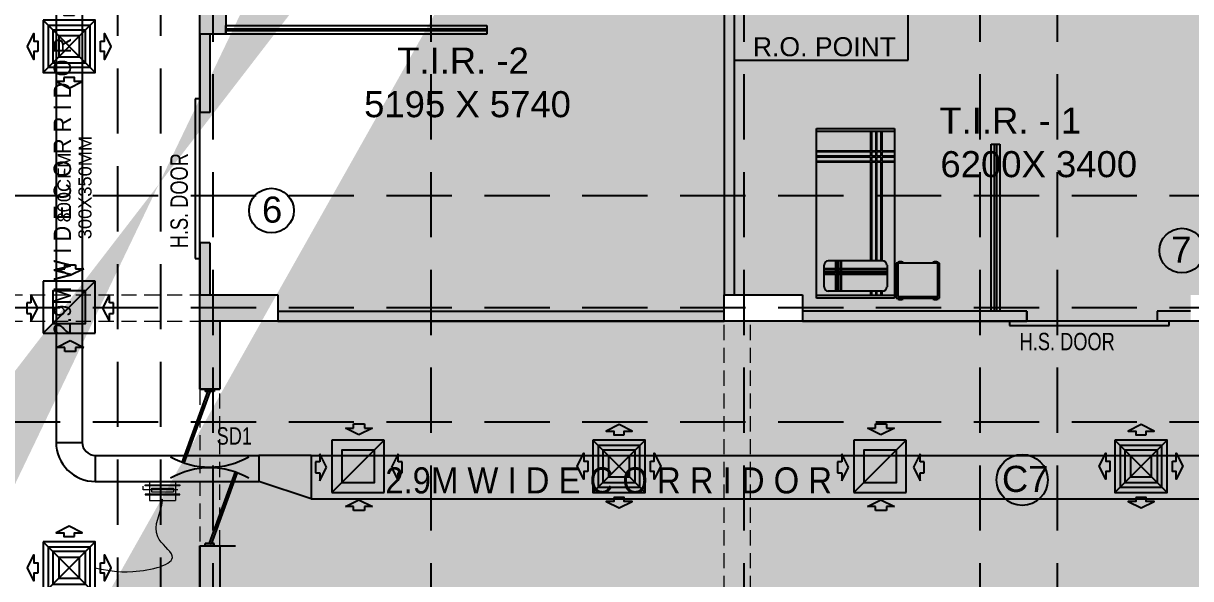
# Model space of a CAD drawing. Extents: x 11598203 to 11995143, y -3849975 to -3698974.
# Drawn here: x 11946653 to 11960069, y -3783245 to -3776856 of the extents above; entities that cross this region are included whole.
import ezdxf
from ezdxf.enums import TextEntityAlignment as Align

# ---------------------------------------------------------------- set-up
doc = ezdxf.new("R2010")
doc.units = 0
doc.header["$MEASUREMENT"] = 0
doc.linetypes.add('HIDDEN', pattern=[0.375, 0.25, -0.125])
doc.layers.get('0').update_dxf_attribs({"linetype": 'CONTINUOUS'})
for name, color, linetype in [('BEAM', 8, 'CONTINUOUS'), ('GRID LINES', 9, 'CONTINUOUS'), ('HATCH', 7, 'CONTINUOUS'), ('MEP_HVAC_RA_DIFFUSER', 6, 'CONTINUOUS'), ('MEP_HVAC_SA_DIFFUSER', 5, 'CONTINUOUS'), ('MEP_HVAC_SA_DUCT', 3, 'CONTINUOUS'), ('SECTION', 8, 'CONTINUOUS')]:
    doc.layers.add(name, color=color, linetype=linetype)
for name, color, linetype, lineweight in [('MEP_HVAC_BUTTERFLY _DAMPER', 5, 'CONTINUOUS', 0), ('MEP_HVAC_FLEXIBLE_DUCT', 30, 'CONTINUOUS', 18), ('MEP_HVAC_TEXT', 7, 'CONTINUOUS', 0)]:
    doc.layers.add(name, color=color, linetype=linetype, lineweight=lineweight)
doc.styles.add('ARIAL', font='arial.ttf', dxfattribs={"width": 0.75})
doc.styles.get("Standard").update_dxf_attribs({"font": 'arial.ttf'})

# ---------------------------------------------------------------- blocks, each defined once
blk = doc.blocks.new('8TH FLOOR')
at = {"ltscale": 500}
for points in [[(-22105, 32490), (-22220, 32490), (-22220, 29190), (-22105, 29190)], [(-28135, 32190), (-28250, 32190), (-28250, 31290), (-28135, 31290)], [(-28135, 29790), (-28250, 29790), (-28250, 29190), (-28135, 29190)], [(-22220, 29005), (-27350, 29005), (-27350, 28890), (-22220, 28890)], [(-18744, 29005), (-21320, 29005), (-21320, 28890), (-18744, 28890)], [(-28020, 28890), (-28250, 28890), (-28250, 28105), (-28020, 28105)], [(-28020, 26305), (-28250, 26305), (-28250, 25520), (-28020, 25520)]]:
    blk.add_hatch(color=8, dxfattribs=at).paths.add_polyline_path(points)
at = {"layer": 'HATCH', "ltscale": 500}
h = blk.add_hatch(color=32, dxfattribs=at)
h.dxf.hatch_style = 1
h.paths.add_polyline_path([(-44310, 10130), (-44010, 10130), (-44010, 9230), (-44310, 9230)])
h.paths.add_polyline_path([(-6930, 6230), (-6630, 6230), (-6630, 5252), (-6930, 5252)])
h.paths.add_polyline_path([(-900, 6265), (0, 6265), (0, 5965), (-900, 5965)])
h.paths.add_polyline_path([(-31624, -10480), (-31024, -10480), (-31024, -10780), (-31624, -10780)])
h.paths.add_polyline_path([(-36805, -13010), (-36055, -13010), (-36055, -13310), (-36805, -13310)])
h.paths.add_polyline_path([(-26485, 200), (-26185, 200), (-26185, -700), (-26485, -700)])
h.paths.add_polyline_path([(-36355, -17735), (-36055, -17735), (-36055, -18485), (-36355, -18485)])
h.paths.add_polyline_path([(-4100, 200), (-3500, 200), (-3500, -100), (-4100, -100)])
h.paths.add_polyline_path([(-47740, 18320), (-46990, 18320), (-46990, 18020), (-47740, 18020)])
h.paths.add_polyline_path([(-47740, 14790), (-46840, 14790), (-46840, 14490), (-47740, 14490)])
h.paths.add_polyline_path([(-10758, 300), (-9930, 300), (-9930, 0), (-10758, 0)])
h.paths.add_polyline_path([(-36805, -7680), (-36055, -7680), (-36055, -7980), (-36805, -7980)])
h.paths.add_polyline_path([(-34515, 900), (-34215, 900), (-34215, 0), (-34515, 0)])
h.paths.add_polyline_path([(-40685, 750), (-40385, 750), (-40385, 0), (-40685, 0)])
h.paths.add_polyline_path([(-41010, -25), (-40710, -25), (-40710, -775), (-41010, -775)])
h.paths.add_polyline_path([(-47740, 29190), (-46990, 29190), (-46990, 28890), (-47740, 28890)])
h.paths.add_polyline_path([(-900, 29190), (0, 29190), (0, 28890), (-900, 28890)])
h.paths.add_polyline_path([(-47840, 10130), (-47540, 10130), (-47540, 9230), (-47840, 9230)])
h.paths.add_polyline_path([(-41010, 750), (-40710, 750), (-40710, 0), (-41010, 0)])
h.paths.add_polyline_path([(-1000, 42920), (-700, 42920), (-700, 43898), (-1000, 43898)])
h.paths.add_polyline_path([(-47740, 21920), (-46990, 21920), (-46990, 21620), (-47740, 21620)])
h.paths.add_polyline_path([(-19285, 200), (-18985, 200), (-18985, -700), (-19285, -700)])
h.paths.add_polyline_path([(-900, 49150), (0, 49150), (0, 48850), (-900, 48850)])
h.paths.add_polyline_path([(-900, 32790), (0, 32790), (0, 32490), (-900, 32490)])
h.paths.add_polyline_path([(-47740, 25520), (-46990, 25520), (-46990, 25220), (-47740, 25220)])
h.paths.add_polyline_path([(-15685, 6230), (-15385, 6230), (-15385, 5330), (-15685, 5330)])
h.paths.add_polyline_path([(-900, 25520), (0, 25520), (0, 25220), (-900, 25220)])
h.paths.add_polyline_path([(-39510, -13010), (-38760, -13010), (-38760, -13310), (-39510, -13310)])
h.paths.add_polyline_path([(-42695, 39920), (-42395, 39920), (-42395, 39320), (-42695, 39320)])
h.paths.add_polyline_path([(-47740, 39920), (-46840, 39920), (-46840, 39620), (-47740, 39620)])
h.paths.add_polyline_path([(-900, 39920), (-100, 39920), (-100, 39620), (-900, 39620)])
h.paths.add_polyline_path([(-4100, 11190), (-3401, 11190), (-3401, 10890), (-4100, 10890)])
h.paths.add_polyline_path([(-31624, -7730), (-31024, -7730), (-31024, -8030), (-31624, -8030)])
h.paths.add_polyline_path([(-44760, -18185), (-44010, -18185), (-44010, -18485), (-44760, -18485)])
h.paths.add_polyline_path([(-6930, 300), (-6102, 300), (-6102, 0), (-6930, 0)])
h.paths.add_polyline_path([(-900, 18320), (0, 18320), (0, 18020), (-900, 18020)])
h.paths.add_polyline_path([(-48040, -18185), (-47290, -18185), (-47290, -18485), (-48040, -18485)])
h.paths.add_polyline_path([(-42695, 43520), (-42395, 43520), (-42395, 42920), (-42695, 42920)])
h.paths.add_polyline_path([(-39510, -10530), (-38760, -10530), (-38760, -10830), (-39510, -10830)])
h.paths.add_polyline_path([(-42370, 43520), (-42070, 43520), (-42070, 42920), (-42370, 42920)])
h.paths.add_polyline_path([(-39510, -7680), (-38760, -7680), (-38760, -7980), (-39510, -7980)])
h.paths.add_polyline_path([(-46360, 43820), (-46060, 43820), (-46060, 42920), (-46360, 42920)])
h.paths.add_polyline_path([(-900, 300), (0, 300), (0, 0), (-900, 0)])
h.paths.add_polyline_path([(-28250, 51450), (-27950, 51450), (-27950, 50550), (-28250, 50550)])
h.paths.add_polyline_path([(-22220, 51450), (-21920, 51450), (-21920, 50550), (-22220, 50550)])
h.paths.add_polyline_path([(-44310, 750), (-44010, 750), (-44010, 0), (-44310, 0)])
h.paths.add_polyline_path([(-42370, 39920), (-42070, 39920), (-42070, 39320), (-42370, 39320)])
h.paths.add_polyline_path([(-31550, 51450), (-31250, 51450), (-31250, 50550), (-31550, 50550)])
h.paths.add_polyline_path([(-46360, 49700), (-46060, 49700), (-46060, 48950), (-46360, 48950)])
h.paths.add_polyline_path([(-42695, 36320), (-42395, 36320), (-42395, 35720), (-42695, 35720)])
h.paths.add_polyline_path([(-42370, 35720), (-42070, 35720), (-42070, 36320), (-42370, 36320)])
h.paths.add_polyline_path([(-44310, 15240), (-44010, 15240), (-44010, 14490), (-44310, 14490)])
h.paths.add_polyline_path([(-42695, 49700), (-42395, 49700), (-42395, 48950), (-42695, 48950)])
h.paths.add_polyline_path([(-44760, -25), (-44010, -25), (-44010, -325), (-44760, -325)])
h.paths.add_polyline_path([(-15685, 200), (-15385, 200), (-15385, -700), (-15685, -700)])
h.paths.add_polyline_path([(-39510, -5200), (-38760, -5200), (-38760, -5500), (-39510, -5500)])
h.paths.add_polyline_path([(-44310, 6230), (-44010, 6230), (-44010, 5480), (-44310, 5480)])
h.paths.add_polyline_path([(-36355, -25), (-36055, -25), (-36055, -775), (-36355, -775)])
h.paths.add_polyline_path([(-22885, 200), (-22585, 200), (-22585, -700), (-22885, -700)])
h.paths.add_polyline_path([(-900, 36320), (0, 36320), (0, 36020), (-900, 36020)])
h.paths.add_polyline_path([(-47740, 32790), (-46990, 32790), (-46990, 32490), (-47740, 32490)])
h.paths.add_polyline_path([(-6930, -25), (-6330, -25), (-6330, -325), (-6930, -325)])
h.paths.add_polyline_path([(-41010, -17735), (-40710, -17735), (-40710, -18485), (-41010, -18485)])
h.paths.add_polyline_path([(-36805, -5200), (-36055, -5200), (-36055, -5500), (-36805, -5500)])
h.paths.add_polyline_path([(-48015, -25), (-47265, -25), (-47265, -325), (-48015, -325)])
h.paths.add_polyline_path([(-10530, -25), (-9930, -25), (-9930, -325), (-10530, -325)])
h.paths.add_polyline_path([(-46840, 36320), (-47740, 36320), (-47740, 36020), (-46840, 36020)])
h.paths.add_polyline_path([(-34515, 6230), (-34215, 6230), (-34215, 5330), (-34515, 5330)])
h.paths.add_polyline_path([(-30085, 200), (-29785, 200), (-29785, -700), (-30085, -700)])
h.paths.add_polyline_path([(-36805, -10530), (-36055, -10530), (-36055, -10830), (-36805, -10830)])
h.paths.add_polyline_path([(-10230, 6230), (-9930, 6230), (-9930, 5330), (-10230, 5330)])
h.paths.add_polyline_path([(-900, 14790), (0, 14790), (0, 14490), (-900, 14490)])
h.paths.add_polyline_path([(-900, 9530), (78, 9530), (78, 9230), (-900, 9230)])
h.paths.add_polyline_path([(-39940, 49850), (-39640, 49850), (-39640, 48950), (-39940, 48950)])
edge = h.paths.add_edge_path()
edge.add_line((-19435, 49850), (-19435, 48950))
edge.add_line((-6930, 9230), (-5952, 9230))
edge.add_line((-41010, 15240), (-41010, 14490))
edge.add_line((-19135, 42920), (-19135, 43820))
edge.add_line((-40710, 5480), (-40710, 6230))
edge.add_line((-40685, 6230), (-40685, 5480))
h.paths.add_polyline_path([(-22220, 9530), (-21320, 9530), (-21320, 9230), (-22220, 9230)])
h.paths.add_polyline_path([(-37580, 10130), (-37280, 10130), (-37280, 9230), (-37580, 9230)])
h.paths.add_polyline_path([(-40685, 9980), (-40385, 9980), (-40385, 9230), (-40685, 9230)])
h.paths.add_polyline_path([(-40685, 6230), (-40385, 6230), (-40385, 5480), (-40685, 5480)])
h.paths.add_polyline_path([(-32228, 9530), (-31250, 9530), (-31250, 9230), (-32228, 9230)])
h.paths.add_polyline_path([(-30424, 6230), (-29446, 6230), (-29446, 5930), (-30424, 5930)])
h.paths.add_polyline_path([(-16860, 9530), (-15960, 9530), (-15960, 9230), (-16860, 9230)])
h.paths.add_polyline_path([(-28250, 9530), (-27272, 9530), (-27272, 9230), (-28250, 9230)])
h.paths.add_polyline_path([(-10830, 9530), (-9930, 9530), (-9930, 9230), (-10830, 9230)])
h.paths.add_polyline_path([(-41010, 9980), (-40710, 9980), (-40710, 9230), (-41010, 9230)])
h.paths.add_polyline_path([(-41010, 6230), (-40710, 6230), (-40710, 5480), (-41010, 5480)])
h.paths.add_polyline_path([(-16860, 36320), (-15960, 36320), (-15960, 36020), (-16860, 36020)], flags=16)
h.paths.add_polyline_path([(-22220, 43520), (-21920, 43520), (-21920, 42920), (-22220, 42920)], flags=16)
h.paths.add_polyline_path([(-22220, 29190), (-21320, 29190), (-21320, 28890), (-22220, 28890)], flags=16)
h.paths.add_polyline_path([(-25450, 45380), (-24850, 45380), (-24850, 45080), (-25450, 45080)], flags=16)
h.paths.add_polyline_path([(-25450, 43220), (-24850, 43220), (-24850, 42920), (-25450, 42920)], flags=16)
h.paths.add_polyline_path([(-16860, 14790), (-15960, 14790), (-15960, 14490), (-16860, 14490)], flags=16)
h.paths.add_polyline_path([(-41010, 15240), (-40710, 15240), (-40710, 14490), (-41010, 14490)], flags=16)
h.paths.add_polyline_path([(-31250, 25220), (-32150, 25220), (-32150, 25520), (-31250, 25520)], flags=16)
h.paths.add_polyline_path([(-38180, 18320), (-37280, 18320), (-37280, 18020), (-38180, 18020)], flags=16)
h.paths.add_polyline_path([(-31550, 15090), (-31250, 15090), (-31250, 14190), (-31550, 14190)], flags=16)
h.paths.add_polyline_path([(-38180, 14790), (-37280, 14790), (-37280, 14490), (-38180, 14490)], flags=16)
h.paths.add_polyline_path([(-22220, 18320), (-21320, 18320), (-21320, 18020), (-22220, 18020)], flags=16)
h.paths.add_polyline_path([(-40685, 15240), (-40385, 15240), (-40385, 14490), (-40685, 14490)], flags=16)
h.paths.add_polyline_path([(-38180, 21920), (-37280, 21920), (-37280, 21620), (-38180, 21620)], flags=16)
h.paths.add_polyline_path([(-16860, 32790), (-15960, 32790), (-15960, 32490), (-16860, 32490)], flags=16)
h.paths.add_polyline_path([(-16860, 21920), (-15960, 21920), (-15960, 21620), (-16860, 21620)], flags=16)
h.paths.add_polyline_path([(-16860, 25520), (-15960, 25520), (-15960, 25220), (-16860, 25220)], flags=16)
h.paths.add_polyline_path([(-13360, 11190), (-12760, 11190), (-12760, 10890), (-13360, 10890)], flags=16)
h.paths.add_polyline_path([(-6930, 29190), (-6030, 29190), (-6030, 28890), (-6930, 28890)], flags=16)
h.paths.add_polyline_path([(-10830, 29190), (-9930, 29190), (-9930, 28890), (-10830, 28890)], flags=16)
h.paths.add_polyline_path([(-28250, 22220), (-27950, 22220), (-27950, 21320), (-28250, 21320)], flags=16)
h.paths.add_polyline_path([(-22220, 21920), (-21320, 21920), (-21320, 21620), (-22220, 21620)], flags=16)
h.paths.add_polyline_path([(-6930, 9530), (-5952, 9530), (-5952, 9230), (-6930, 9230)], flags=16)
h.paths.add_polyline_path([(-31550, 22220), (-31250, 22220), (-31250, 21320), (-31550, 21320)], flags=16)
h.paths.add_polyline_path([(-10230, 22220), (-9930, 22220), (-9930, 21320), (-10230, 21320)], flags=16)
h.paths.add_polyline_path([(-28250, 29190), (-27350, 29190), (-27350, 28890), (-28250, 28890)], flags=16)
h.paths.add_polyline_path([(-15132, 43220), (-14232, 43220), (-14232, 42920), (-15132, 42920)], flags=16)
h.paths.add_polyline_path([(-10830, 43220), (-9930, 43220), (-9930, 42920), (-10830, 42920)], flags=16)
h.paths.add_polyline_path([(-6930, 43220), (-6030, 43220), (-6030, 42920), (-6930, 42920)], flags=16)
h.paths.add_polyline_path([(-22220, 25520), (-21320, 25520), (-21320, 25220), (-22220, 25220)], flags=16)
h.paths.add_polyline_path([(-28250, 25520), (-27350, 25520), (-27350, 25220), (-28250, 25220)], flags=16)
h.paths.add_polyline_path([(-34680, 11190), (-34080, 11190), (-34080, 10890), (-34680, 10890)], flags=16)
h.paths.add_polyline_path([(-22220, 36320), (-21320, 36320), (-21320, 36020), (-22220, 36020)], flags=16)
h.paths.add_polyline_path([(-38180, 25520), (-37280, 25520), (-37280, 25220), (-38180, 25220)], flags=16)
h.paths.add_polyline_path([(-6930, 25520), (-6030, 25520), (-6030, 25220), (-6930, 25220)], flags=16)
h.paths.add_polyline_path([(-10830, 25520), (-9930, 25520), (-9930, 25220), (-10830, 25220)], flags=16)
h.paths.add_polyline_path([(-6930, 22220), (-6630, 22220), (-6630, 21320), (-6930, 21320)], flags=16)
h.paths.add_polyline_path([(-28250, 18620), (-27950, 18620), (-27950, 17720), (-28250, 17720)], flags=16)
h.paths.add_polyline_path([(-6930, 15090), (-6630, 15090), (-6630, 14190), (-6930, 14190)], flags=16)
h.paths.add_polyline_path([(-22220, 32790), (-21320, 32790), (-21320, 32490), (-22220, 32490)], flags=16)
h.paths.add_polyline_path([(-10230, 33090), (-9930, 33090), (-9930, 32190), (-10230, 32190)], flags=16)
h.paths.add_polyline_path([(-6930, 33090), (-6630, 33090), (-6630, 32190), (-6930, 32190)], flags=16)
h.paths.add_polyline_path([(-32150, 29190), (-31250, 29190), (-31250, 28890), (-32150, 28890)], flags=16)
h.paths.add_polyline_path([(-16860, 29190), (-15960, 29190), (-15960, 28888), (-16860, 28888)], flags=16)
h.paths.add_polyline_path([(-38180, 29190), (-37280, 29190), (-37280, 28890), (-38180, 28890)], flags=16)
h.paths.add_polyline_path([(-23224, 6230), (-22246, 6230), (-22246, 5930), (-23224, 5930)], flags=16)
h.paths.add_polyline_path([(-31550, 18620), (-31250, 18620), (-31250, 17720), (-31550, 17720)], flags=16)
h.paths.add_polyline_path([(-35695, 48950), (-35395, 48950), (-35395, 49750), (-35695, 49750)], flags=16)
h.paths.add_polyline_path([(-6930, 36620), (-6630, 36620), (-6630, 35720), (-6930, 35720)], flags=16)
h.paths.add_polyline_path([(-31550, 45980), (-31250, 45980), (-31250, 45080), (-31550, 45080)], flags=16)
h.paths.add_polyline_path([(-16860, 39920), (-15960, 39920), (-15960, 39620), (-16860, 39620)], flags=16)
h.paths.add_polyline_path([(-22220, 45980), (-21920, 45980), (-21920, 45080), (-22220, 45080)], flags=16)
h.paths.add_polyline_path([(-35695, 43820), (-35395, 43820), (-35395, 42920), (-35695, 42920)], flags=16)
h.paths.add_polyline_path([(-19435, 43820), (-19135, 43820), (-19135, 42920), (-19435, 42920)], flags=16)
h.paths.add_polyline_path([(-38180, 39920), (-37280, 39920), (-37280, 39620), (-38180, 39620)], flags=16)
h.paths.add_polyline_path([(-28250, 39920), (-27272, 39920), (-27272, 39620), (-28250, 39620)], flags=16)
h.paths.add_polyline_path([(-39940, 43820), (-39640, 43820), (-39640, 42920), (-39940, 42920)], flags=16)
h.paths.add_polyline_path([(-10230, 49850), (-9930, 49850), (-9930, 48950), (-10230, 48950)], flags=16)
h.paths.add_polyline_path([(-31550, 43820), (-31250, 43820), (-31250, 42920), (-31550, 42920)], flags=16)
h.paths.add_polyline_path([(-14832, 49850), (-14533, 49850), (-14533, 48950), (-14832, 48950)], flags=16)
h.paths.add_polyline_path([(-6930, 39920), (-6030, 39920), (-6030, 39620), (-6930, 39620)], flags=16)
h.paths.add_polyline_path([(-31550, 33090), (-31250, 33090), (-31250, 32190), (-31550, 32190)], flags=16)
h.paths.add_polyline_path([(-38180, 36320), (-37280, 36320), (-37280, 36020), (-38180, 36020)], flags=16)
h.paths.add_polyline_path([(-19435, 49850), (-19135, 49850), (-19135, 48950), (-19435, 48950)], flags=16)
h.paths.add_polyline_path([(-10830, 39920), (-9930, 39920), (-9930, 39620), (-10830, 39620)], flags=16)
h.paths.add_polyline_path([(-6930, 49850), (-6630, 49850), (-6630, 48950), (-6930, 48950)], flags=16)
h.paths.add_polyline_path([(-19624, 6230), (-18646, 6230), (-18646, 5930), (-19624, 5930)], flags=16)
h.paths.add_polyline_path([(-22220, 39920), (-21320, 39920), (-21320, 39620), (-22220, 39620)], flags=16)
h.paths.add_polyline_path([(-22220, 14790), (-21320, 14790), (-21320, 14490), (-22220, 14490)], flags=16)
h.paths.add_polyline_path([(-28250, 36620), (-27950, 36620), (-27950, 35720), (-28250, 35720)], flags=16)
h.paths.add_polyline_path([(-16860, 18320), (-15960, 18320), (-15960, 18020), (-16860, 18020)], flags=16)
h.paths.add_polyline_path([(-31550, 35720), (-31250, 35720), (-31250, 36618), (-31550, 36618)], flags=16)
h.paths.add_polyline_path([(-10230, 18620), (-9930, 18620), (-9930, 17720), (-10230, 17720)], flags=16)
h.paths.add_polyline_path([(-28250, 15090), (-27950, 15090), (-27950, 14190), (-28250, 14190)], flags=16)
h.paths.add_polyline_path([(-6930, 18620), (-6630, 18620), (-6630, 17720), (-6930, 17720)], flags=16)
h.paths.add_polyline_path([(-32228, 39920), (-31250, 39920), (-31250, 39620), (-32228, 39620)], flags=16)
h.paths.add_polyline_path([(-10230, 15090), (-9930, 15090), (-9930, 14190), (-10230, 14190)], flags=16)
h.paths.add_polyline_path([(-28250, 33090), (-27950, 33090), (-27950, 32190), (-28250, 32190)], flags=16)
h.paths.add_polyline_path([(-38180, 32790), (-37280, 32790), (-37280, 32490), (-38180, 32490)], flags=16)
h.paths.add_polyline_path([(-10230, 36620), (-9930, 36620), (-9930, 35720), (-10230, 35720)], flags=16)
at = {"color": 8, "lineweight": 25, "ltscale": 500}
for p, q in [((-28250, 28105), (-28250, 39690)), ((-28250, 32190), (-28250, 33090)), ((-27950, 33090), (-27950, 32190)), ((-20105, 31890), (-20105, 32490)), ((-27950, 32190), (-28250, 32190)), ((-22105, 31890), (-20105, 31890)), ((-28250, 28890), (-28250, 29190)), ((-28250, 29190), (-27350, 29190)), ((-27350, 29190), (-27350, 28890)), ((-22220, 28890), (-22220, 29190)), ((-22220, 29190), (-21320, 29190)), ((-21320, 29190), (-21320, 28890)), ((-19705, 29005), (-19705, 29005)), ((-19703, 29005), (-19703, 29005)), ((-19702, 29005), (-19702, 29005)), ((-19701, 29005), (-19701, 29005)), ((-19699, 29005), (-19699, 29005)), ((-19698, 29005), (-19698, 29005)), ((-19696, 29005), (-19696, 29005)), ((-19660, 29005), (-19660, 29005)), ((-19659, 29005), (-19659, 29005)), ((-19657, 29005), (-19657, 29005)), ((-19656, 29005), (-19656, 29005)), ((-19654, 29005), (-19654, 29005)), ((-19653, 29005), (-19653, 29005)), ((-19652, 29005), (-19652, 29005)), ((-19614, 29005), (-19614, 29005)), ((-19613, 29005), (-19613, 29005)), ((-19611, 29005), (-19611, 29005)), ((-19610, 29005), (-19610, 29005)), ((-19608, 29005), (-19608, 29005)), ((-19607, 29005), (-19607, 29005)), ((-19606, 29005), (-19606, 29005)), ((-19568, 29005), (-19568, 29005)), ((-19566, 29005), (-19566, 29005)), ((-19565, 29005), (-19565, 29005)), ((-19564, 29005), (-19564, 29005)), ((-19562, 29005), (-19562, 29005)), ((-19561, 29005), (-19561, 29005)), ((-19522, 29005), (-19522, 29005)), ((-19520, 29005), (-19520, 29005)), ((-19519, 29005), (-19519, 29005)), ((-19517, 29005), (-19517, 29005)), ((-19516, 29005), (-19516, 29005)), ((-19515, 29005), (-19515, 29005)), ((-19476, 29005), (-19476, 29005)), ((-19474, 29005), (-19474, 29005)), ((-19473, 29005), (-19473, 29005)), ((-19471, 29005), (-19471, 29005)), ((-19470, 29005), (-19470, 29005)), ((-19469, 29005), (-19469, 29005)), ((-19429, 29005), (-19429, 29005)), ((-19428, 29005), (-19428, 29005)), ((-19427, 29005), (-19427, 29005)), ((-19425, 29005), (-19425, 29005)), ((-19424, 29005), (-19424, 29005)), ((-19422, 29005), (-19422, 29005)), ((-19383, 29005), (-19383, 29005)), ((-19382, 29005), (-19382, 29005)), ((-19380, 29005), (-19380, 29005)), ((-19379, 29005), (-19379, 29005)), ((-19378, 29005), (-19378, 29005)), ((-19376, 29005), (-19376, 29005)), ((-19337, 29005), (-19337, 29005)), ((-19336, 29005), (-19336, 29005)), ((-19334, 29005), (-19334, 29005)), ((-19333, 29005), (-19333, 29005)), ((-19332, 29005), (-19332, 29005)), ((-19330, 29005), (-19330, 29005)), ((-19292, 29005), (-19292, 29005)), ((-19291, 29005), (-19291, 29005)), ((-19290, 29005), (-19290, 29005)), ((-19288, 29005), (-19288, 29005)), ((-19287, 29005), (-19287, 29005)), ((-19285, 29005), (-19285, 29005)), ((-19284, 29005), (-19284, 29005)), ((-19246, 29005), (-19246, 29005)), ((-19245, 29005), (-19245, 29005)), ((-19243, 29005), (-19243, 29005)), ((-19242, 29005), (-19242, 29005)), ((-19241, 29005), (-19241, 29005)), ((-19239, 29005), (-19239, 29005)), ((-19238, 29005), (-19238, 29005)), ((-19200, 29005), (-19200, 29005)), ((-19199, 29005), (-19199, 29005)), ((-19197, 29005), (-19197, 29005)), ((-19196, 29005), (-19196, 29005)), ((-19195, 29005), (-19195, 29005)), ((-19193, 29005), (-19193, 29005)), ((-19192, 29005), (-19192, 29005)), ((-18877, 29005), (-18877, 29005)), ((-18876, 29005), (-18876, 29005)), ((-18874, 29005), (-18874, 29005)), ((-18873, 29005), (-18873, 29005)), ((-18872, 29005), (-18872, 29005)), ((-18870, 29005), (-18870, 29005)), ((-18869, 29005), (-18869, 29005)), ((-18831, 29005), (-18831, 29005)), ((-18830, 29005), (-18830, 29005)), ((-18828, 29005), (-18828, 29005)), ((-18827, 29005), (-18827, 29005)), ((-18825, 29005), (-18825, 29005)), ((-18824, 29005), (-18824, 29005)), ((-18823, 29005), (-18823, 29005)), ((-18786, 29005), (-18786, 29005)), ((-18785, 29005), (-18785, 29005)), ((-18784, 29005), (-18784, 29005)), ((-18782, 29005), (-18782, 29005)), ((-18781, 29005), (-18781, 29005)), ((-18779, 29005), (-18779, 29005)), ((-18778, 29005), (-18778, 29005)), ((-18776, 29005), (-18776, 29005)), ((-27350, 28890), (-28250, 28890)), ((-10160, 28890), (-28020, 28890)), ((-28020, 28890), (-28020, 28105)), ((-21320, 28890), (-22220, 28890)), ((-28250, 28105), (-28020, 28105)), ((-28020, 28105), (-28250, 28105)), ((-28250, 26305), (-28020, 26305)), ((-28250, 21550), (-28250, 26305)), ((-28250, 26305), (-27838, 26305)), ((-28020, 26305), (-28020, 25520))]:
    blk.add_line(p, q, dxfattribs=at)
at = {"color": 8, "lineweight": 25}
for p, q in [((-22220, 32490), (-22220, 29190)), ((-22105, 32490), (-22105, 29190)), ((-27950, 32290), (-24950, 32290)), ((-27950, 32190), (-27950, 32290)), ((-27950, 32251), (-24950, 32251)), ((-27950, 32229), (-27950, 32251)), ((-24950, 32229), (-27950, 32229)), ((-24950, 32290), (-24950, 32190)), ((-24950, 32251), (-24950, 32229)), ((-28250, 32190), (-28250, 31290)), ((-28135, 32190), (-28135, 31290)), ((-24950, 32190), (-27950, 32190)), ((-28250, 31445), (-28303, 31445)), ((-28303, 31445), (-28303, 29610)), ((-28250, 29610), (-28250, 31445)), ((-28135, 31290), (-28250, 31290)), ((-21162, 29154), (-21162, 31104)), ((-21162, 31104), (-20262, 31104)), ((-21162, 31075), (-20262, 31075)), ((-20262, 31104), (-20262, 29154)), ((-19154, 29005), (-19154, 30924)), ((-19154, 30924), (-19054, 30924)), ((-19115, 29005), (-19115, 30924)), ((-19115, 30924), (-19093, 30924)), ((-19093, 30924), (-19093, 29005)), ((-19054, 30924), (-19054, 29005)), ((-28250, 29790), (-28250, 29190)), ((-28135, 29790), (-28250, 29790)), ((-28135, 29790), (-28135, 29190)), ((-28303, 29610), (-28250, 29610)), ((-21074, 29284), (-21074, 29532)), ((-20400, 29581), (-21025, 29581)), ((-20350, 29532), (-20350, 29284)), ((-19745, 29554), (-20245, 29554)), ((-20245, 29554), (-20245, 29154)), ((-20225, 29554), (-20225, 29174)), ((-20224, 29566), (-20224, 29554)), ((-20224, 29566), (-20165, 29566)), ((-20165, 29566), (-20165, 29554)), ((-19823, 29566), (-19823, 29554)), ((-19823, 29566), (-19764, 29566)), ((-19764, 29566), (-19764, 29554)), ((-19764, 29174), (-19764, 29554)), ((-19745, 29154), (-19745, 29554)), ((-20262, 29184), (-21162, 29184)), ((-20262, 29154), (-21162, 29154)), ((-20400, 29235), (-21025, 29235)), ((-20245, 29154), (-19745, 29154)), ((-20225, 29174), (-19764, 29174)), ((-20224, 29142), (-20224, 29154)), ((-20224, 29142), (-20165, 29142)), ((-20165, 29142), (-20165, 29154)), ((-19823, 29142), (-19823, 29154)), ((-19823, 29142), (-19764, 29142)), ((-19764, 29142), (-19764, 29154)), ((-27350, 29005), (-22220, 29005)), ((-18744, 29005), (-21320, 29005)), ((-21320, 29005), (-21320, 28890)), ((-18744, 29005), (-19705, 29005)), ((-18744, 29005), (-19705, 29005)), ((-19054, 29005), (-19154, 29005)), ((-19093, 29005), (-19115, 29005)), ((-18744, 29005), (-18859, 29005)), ((-18744, 29005), (-18859, 29005)), ((-18744, 29005), (-18744, 28890)), ((-18744, 28890), (-18744, 29005)), ((-16860, 29005), (-17244, 29005)), ((-16860, 29005), (-17244, 29005)), ((-17244, 29005), (-17244, 28890)), ((-28250, 28890), (-28250, 28105)), ((-28020, 28890), (-28020, 28105)), ((-27350, 28890), (-22220, 28890)), ((-21320, 28890), (-18744, 28890)), ((-16860, 28890), (-19705, 28890)), ((-16860, 28890), (-19705, 28890)), ((-17108, 28890), (-18943, 28890)), ((-18943, 28890), (-18943, 28837)), ((-18744, 28890), (-18859, 28890)), ((-18744, 28890), (-18859, 28890)), ((-17108, 28837), (-17108, 28890)), ((-18943, 28837), (-17108, 28837)), ((-28155, 28086), (-28455, 27264)), ((-28132, 28077), (-28431, 27255)), ((-28020, 28105), (-28250, 28105)), ((-28085, 28105), (-28185, 28105)), ((-28185, 28105), (-28185, 28080)), ((-28085, 28080), (-28185, 28080)), ((-28155, 28086), (-28132, 28077)), ((-28085, 28105), (-28085, 28080)), ((-28203, 27917), (-28383, 27424)), ((-28215, 27921), (-28192, 27913)), ((-28395, 27428), (-28371, 27419)), ((-28138, 26333), (-27839, 27155)), ((-28115, 26324), (-27815, 27146)), ((-28067, 26493), (-27887, 26986)), ((-27899, 26991), (-27875, 26982)), ((-28055, 26489), (-28078, 26497)), ((-28250, 26305), (-28250, 25520)), ((-28250, 26305), (-28020, 26305)), ((-28185, 26305), (-28185, 26330)), ((-28085, 26330), (-28185, 26330)), ((-28085, 26305), (-28185, 26305)), ((-28115, 26324), (-28138, 26333)), ((-28085, 26305), (-28085, 26330)), ((-28020, 26305), (-28020, 25520))]:
    blk.add_line(p, q, dxfattribs=at)
at = {"color": 8, "lineweight": 25, "ltscale": 0.75}
for p, q in [((-20538, 31075), (-20538, 30849)), ((-20528, 31075), (-20528, 30849)), ((-20479, 31075), (-20479, 30849)), ((-20469, 31075), (-20469, 30849)), ((-20420, 31075), (-20420, 30849)), ((-20410, 31075), (-20410, 30849)), ((-21162, 30849), (-20538, 30849)), ((-21162, 30839), (-20538, 30839)), ((-21162, 30790), (-20538, 30790)), ((-21162, 30780), (-20538, 30780)), ((-21162, 30731), (-20538, 30731)), ((-20538, 30839), (-20538, 30790)), ((-20538, 30780), (-20538, 30731)), ((-20528, 30849), (-20479, 30849)), ((-20528, 30839), (-20528, 30790)), ((-20528, 30839), (-20479, 30839)), ((-20528, 30790), (-20479, 30790)), ((-20528, 30780), (-20528, 30731)), ((-20528, 30780), (-20479, 30780)), ((-20528, 30731), (-20479, 30731)), ((-20479, 30839), (-20479, 30790)), ((-20479, 30780), (-20479, 30731)), ((-20469, 30849), (-20420, 30849)), ((-20469, 30839), (-20469, 30790)), ((-20469, 30839), (-20420, 30839)), ((-20469, 30790), (-20420, 30790)), ((-20469, 30780), (-20469, 30731)), ((-20469, 30780), (-20420, 30780)), ((-20469, 30731), (-20420, 30731)), ((-20420, 30839), (-20420, 30790)), ((-20420, 30780), (-20420, 30731)), ((-20410, 30849), (-20262, 30849)), ((-20410, 30839), (-20410, 30790)), ((-20410, 30839), (-20262, 30839)), ((-20410, 30790), (-20262, 30790)), ((-20410, 30780), (-20410, 30731)), ((-20410, 30780), (-20262, 30780)), ((-20410, 30731), (-20262, 30731)), ((-21162, 30721), (-20538, 30721)), ((-20538, 30721), (-20538, 29581)), ((-20528, 30721), (-20528, 29581)), ((-20528, 30721), (-20479, 30721)), ((-20479, 30721), (-20479, 29581)), ((-20469, 30721), (-20469, 29581)), ((-20469, 30721), (-20420, 30721)), ((-20420, 30721), (-20420, 29581)), ((-20410, 30721), (-20410, 29581)), ((-20410, 30721), (-20262, 30721)), ((-20941, 29581), (-20941, 29494)), ((-20936, 29581), (-20936, 29494)), ((-20912, 29581), (-20912, 29494)), ((-20907, 29581), (-20907, 29494)), ((-20882, 29581), (-20882, 29494)), ((-20877, 29581), (-20877, 29494)), ((-21074, 29494), (-20941, 29494)), ((-21074, 29489), (-20941, 29489)), ((-21074, 29465), (-20941, 29465)), ((-21074, 29460), (-20941, 29460)), ((-21074, 29435), (-20941, 29435)), ((-21074, 29430), (-20941, 29430)), ((-20941, 29489), (-20941, 29465)), ((-20941, 29460), (-20941, 29435)), ((-20941, 29430), (-20941, 29235)), ((-20936, 29494), (-20912, 29494)), ((-20936, 29489), (-20936, 29465)), ((-20936, 29489), (-20912, 29489)), ((-20936, 29465), (-20912, 29465)), ((-20936, 29460), (-20936, 29435)), ((-20936, 29460), (-20912, 29460)), ((-20936, 29435), (-20912, 29435)), ((-20936, 29430), (-20936, 29235)), ((-20936, 29430), (-20912, 29430)), ((-20912, 29489), (-20912, 29465)), ((-20912, 29460), (-20912, 29435)), ((-20912, 29430), (-20912, 29235)), ((-20907, 29494), (-20882, 29494)), ((-20907, 29489), (-20882, 29489)), ((-20907, 29489), (-20907, 29465)), ((-20907, 29465), (-20882, 29465)), ((-20907, 29460), (-20882, 29460)), ((-20907, 29460), (-20907, 29435)), ((-20907, 29435), (-20882, 29435)), ((-20907, 29430), (-20907, 29235)), ((-20907, 29430), (-20882, 29430)), ((-20882, 29489), (-20882, 29465)), ((-20882, 29460), (-20882, 29435)), ((-20882, 29430), (-20882, 29235)), ((-20877, 29494), (-20350, 29494)), ((-20877, 29489), (-20350, 29489)), ((-20877, 29489), (-20877, 29465)), ((-20877, 29465), (-20350, 29465)), ((-20877, 29460), (-20350, 29460)), ((-20877, 29460), (-20877, 29435)), ((-20877, 29435), (-20350, 29435)), ((-20877, 29430), (-20877, 29235)), ((-20877, 29430), (-20350, 29430)), ((-20538, 29235), (-20538, 29184)), ((-20528, 29235), (-20528, 29184)), ((-20479, 29235), (-20479, 29184)), ((-20469, 29235), (-20469, 29184)), ((-20420, 29235), (-20420, 29184)), ((-20410, 29235), (-20410, 29184))]:
    blk.add_line(p, q, dxfattribs=at)
at = {"color": 8, "lineweight": -3, "ltscale": 500}
for centre, radius in [((-27425, 30160), 257), ((-16961, 29700), 257), ((-18796, 27062), 294)]:
    blk.add_circle(centre, radius, dxfattribs=at)
at = {"color": 8}
for centre, radius, start, end in [((-21025, 29532), 49.2, 90, 180), ((-20400, 29532), 49.2, 360, 90), ((-20194, 29480), 91.1, 71.0753, 108.9246), ((-19793, 29480), 91.1, 71.0753, 108.9246), ((-21025, 29284), 49.2, 180, 270), ((-20400, 29284), 49.2, 270, 360), ((-20194, 29228), 91.1, 251.0753, 288.9246), ((-19793, 29228), 91.1, 251.0753, 288.9246)]:
    blk.add_arc(centre, radius, start, end, dxfattribs=at)
at = {"color": 8, "extrusion": (0, 0, -1)}
for centre, start_param, end_param in [((-28135, 28105), 2.617994, 3.665191), ((-28135, 26305), -0.523599, 0.523599)]:
    blk.add_ellipse(centre, major_axis=(0, 900), ratio=1, start_param=start_param, end_param=end_param, dxfattribs=at)
at = {"layer": 'BEAM', "color": 8, "linetype": 'HIDDEN', "lineweight": 18, "ltscale": 700}
for p, q in [((-31250, 29190), (-28250, 29190)), ((-31250, 28890), (-28250, 28890)), ((-28250, 28890), (-28250, 25520)), ((-28020, 25520), (-28020, 28890)), ((-22220, 25520), (-22220, 28890)), ((-21920, 25520), (-21920, 28890))]:
    blk.add_line(p, q, dxfattribs=at)
at = {"layer": 'GRID LINES', "color": 138, "linetype": 'HIDDEN', "ltscale": 3000}
for p, q in [((-28100, 55354), (-28100, -16425)), ((-25595, 55354), (-25595, -16425)), ((-21995, 55354), (-21995, -16425)), ((-19285, 55354), (-19285, -16425)), ((-18395, 55354), (-18395, -16425)), ((5023, 30330), (-57949, 30330)), ((5023, 29040), (-57949, 29040)), ((5023, 27725), (-57949, 27725))]:
    blk.add_line(p, q, dxfattribs=at)
at = {"layer": 'GRID LINES', "color": 8, "linetype": 'HIDDEN', "ltscale": 3000}
for p, q in [((-29195, 54296), (-29195, -15287)), ((-28700, 54296), (-28700, -15287))]:
    blk.add_line(p, q, dxfattribs=at)
at = {"color": 8, "lineweight": 20, "width": 0.9}
blk.add_text('2.9M W I D E C O R R I D O R', height=200, rotation=90, dxfattribs=at).set_placement((-29729, 28728))
at = {"color": 8, "lineweight": 20}
for s, height, p in [('R.O. POINT', 218.7, (-21892, 31937)), ('T.I.R. -2', 300, (-25980, 31736)), ('5195 X 5740', 300, (-26360, 31235)), ('T.I.R. - 1', 300, (-19748, 31046)), ('6200X 3400', 300, (-19736, 30545)), ('6', 300, (-27534, 30022)), ('7', 300, (-17084, 29561)), ('C7', 300, (-19029, 26924))]:
    blk.add_text(s, height=height, dxfattribs=at).set_placement(p)
at = {"color": 8, "lineweight": 20, "style": 'ARIAL', "width": 0.75}
blk.add_text('H.S. DOOR', height=200, rotation=90, dxfattribs=at).set_placement((-28386, 29727))
blk.add_text('H.S. DOOR', height=200, dxfattribs=at).set_placement((-18826, 28554))
blk.add_text('SD1', height=200, rotation=0, dxfattribs=at).set_placement((-27852, 27468, -253), align=Align.CENTER)
at = {"color": 8, "lineweight": 20, "ltscale": 500, "width": 0.9}
blk.add_text('2.9M W I D E C O R R I D O R', height=300, dxfattribs=at).set_placement((-26116, 26907))
blk = doc.blocks.new('RA_DIFFUSER_600X600 MM')
at = {"layer": 'MEP_HVAC_RA_DIFFUSER', "color": 6}
for p, q in [((11906563, -3793381), (11906688, -3793381)), ((11906563, -3793428), (11906563, -3793381)), ((11906688, -3793381), (11906688, -3793428)), ((11906470, -3793428), (11906563, -3793428)), ((11906625, -3793506), (11906470, -3793428)), ((11906781, -3793428), (11906625, -3793506)), ((11906688, -3793428), (11906781, -3793428)), ((11906314, -3794168), (11906914, -3793568)), ((11906314, -3793568), (11906314, -3794168)), ((11906914, -3793568), (11906314, -3793568)), ((11906914, -3794168), (11906914, -3793568)), ((11906127, -3793817), (11906127, -3793942)), ((11906174, -3793817), (11906127, -3793817)), ((11906174, -3793724), (11906174, -3793817)), ((11906252, -3793879), (11906174, -3793724)), ((11907077, -3793724), (11906999, -3793879)), ((11907077, -3793817), (11907077, -3793724)), ((11907123, -3793817), (11907077, -3793817)), ((11907123, -3793942), (11907123, -3793817)), ((11906127, -3793942), (11906174, -3793942)), ((11906174, -3794035), (11906252, -3793879)), ((11906174, -3793942), (11906174, -3794035)), ((11906999, -3793879), (11907077, -3794035)), ((11907077, -3793942), (11907123, -3793942)), ((11907077, -3794035), (11907077, -3793942)), ((11906314, -3794168), (11906914, -3794168)), ((11906470, -3794331), (11906625, -3794253)), ((11906563, -3794331), (11906470, -3794331)), ((11906563, -3794377), (11906563, -3794331)), ((11906625, -3794253), (11906781, -3794331)), ((11906688, -3794331), (11906688, -3794377)), ((11906781, -3794331), (11906688, -3794331)), ((11906688, -3794377), (11906563, -3794377))]:
    blk.add_line(p, q, dxfattribs=at)
blk.add_lwpolyline([(11906427, -3794056), (11906802, -3794056), (11906802, -3793681), (11906427, -3793681)], close=True, dxfattribs=at)
blk = doc.blocks.new('SA_DIFFUSER_600X600 MM')
at = {"layer": 'MEP_HVAC_SA_DIFFUSER', "color": 8}
for p, q in [((11908714, -3793568), (11908114, -3794168)), ((11908714, -3794168), (11908114, -3793568))]:
    blk.add_line(p, q, dxfattribs=at)
at = {"layer": 'MEP_HVAC_SA_DIFFUSER', "color": 152}
for points in [[(11908354, -3793508), (11908354, -3793463), (11908264, -3793463), (11908414, -3793388), (11908564, -3793463), (11908474, -3793463), (11908474, -3793508)], [(11908054, -3793808), (11908009, -3793808), (11908009, -3793718), (11907934, -3793868), (11908009, -3794018), (11908009, -3793928), (11908054, -3793928)], [(11908774, -3793928), (11908819, -3793928), (11908819, -3794018), (11908894, -3793868), (11908819, -3793718), (11908819, -3793808), (11908774, -3793808)], [(11908474, -3794228), (11908474, -3794273), (11908564, -3794273), (11908414, -3794348), (11908264, -3794273), (11908354, -3794273), (11908354, -3794228)]]:
    blk.add_lwpolyline(points, close=True, dxfattribs=at)
at = {"layer": 'MEP_HVAC_SA_DIFFUSER', "color": 5}
for points in [[(11908714, -3793568), (11908714, -3794168), (11908114, -3794168), (11908114, -3793568)], [(11908602, -3793681), (11908602, -3794056), (11908227, -3794056), (11908227, -3793681)]]:
    blk.add_lwpolyline(points, close=True, dxfattribs=at)
at = {"layer": 'MEP_HVAC_SA_DIFFUSER', "color": 8}
for points in [[(11908654, -3793628), (11908654, -3794108), (11908174, -3794108), (11908174, -3793628)], [(11908534, -3793748), (11908534, -3793988), (11908294, -3793988), (11908294, -3793748)]]:
    blk.add_lwpolyline(points, close=True, dxfattribs=at)
blk = doc.blocks.new('BUTERFLY DAMPER')
at = {"layer": 'MEP_HVAC_BUTTERFLY _DAMPER', "color": 5}
for p, q in [((11907468, -3792866, 0), (11907468, -3793266, 0)), ((11907468, -3793266, 0), (11907425, -3793266, 0))]:
    blk.add_line(p, q, dxfattribs=at)
at = {"layer": 'MEP_HVAC_BUTTERFLY _DAMPER', "color": 9}
for p, q in [((11907370, -3792893, 0), (11907589, -3792893, 0)), ((11907589, -3793193, 0), (11907589, -3792893, 0)), ((11907370, -3793193, 0), (11907589, -3793193, 0))]:
    blk.add_line(p, q, dxfattribs=at)
at = {"layer": 'MEP_HVAC_BUTTERFLY _DAMPER', "color": 1}
for p, q in [((11907446, -3792918, 0), (11907490, -3792918, 0)), ((11907446, -3793168, 0), (11907446, -3792918, 0)), ((11907490, -3793168, 0), (11907490, -3792918, 0)), ((11907446, -3793168, 0), (11907490, -3793168, 0))]:
    blk.add_line(p, q, dxfattribs=at)
at = {"layer": 'MEP_HVAC_BUTTERFLY _DAMPER', "color": 9, "elevation": 0}
for points in [[(11907419, -3793243), (11907409, -3793243), (11907409, -3792843), (11907419, -3792843)], [(11907515, -3793243), (11907525, -3793243), (11907525, -3792843), (11907515, -3792843)]]:
    blk.add_lwpolyline(points, close=True, dxfattribs=at)

msp = doc.modelspace()

# ---------------------------------------------------------------- linework, layer by layer
at = {"layer": 'MEP_HVAC_FLEXIBLE_DUCT'}
msp.add_spline([(11947479.4, -3783121.3), (11947912, -3783163), (11948364, -3782982), (11948197, -3782764), (11948252.2, -3782345.9), (11948253, -3782332)], degree=3, dxfattribs=at)
at = {"layer": 'MEP_HVAC_SA_DUCT', "ltscale": 500}
for points in [[(11947029.4, -3770521.3), (11947029.4, -3781677.3, 0.4142136), (11947479.4, -3782127.3), (11949359.2, -3782127.3)], [(11947329.4, -3770521.3), (11947329.4, -3781677.3, 0.4142136), (11947479.4, -3781827.3), (11949359.2, -3781827.3)]]:
    msp.add_lwpolyline(points, format="xyb", dxfattribs=at)
for points in [[(11947029.4, -3781677.3), (11947329.4, -3781677.3)], [(11947479.4, -3781827.3), (11947479.4, -3782127.3)], [(11949359.2, -3781827.3), (11949359.2, -3782127.3)], [(11949959.2, -3781827.3), (11949359.2, -3781827.3)], [(11949959.2, -3781827.3), (11949959.2, -3782327.3)], [(11949959.2, -3781827.3), (11967267.5, -3781827.3)], [(11949959.2, -3782327.3), (11949359.2, -3782127.3)], [(11949959.2, -3782327.3), (11967267.5, -3782327.3)]]:
    msp.add_lwpolyline(points, dxfattribs=at)

# ---------------------------------------------------------------- block references
at = {"layer": 'MEP_HVAC_BUTTERFLY _DAMPER', "ltscale": 500, "rotation": 270.0000000000001}
msp.add_blockref('BUTERFLY DAMPER', (15741295.2, 8125243.1, 0), dxfattribs=at)
at = {"layer": 'MEP_HVAC_RA_DIFFUSER', "color": 0, "ltscale": 500}
for p in [(40565.2, 13746.7), (43884.9, 11915.7), (49884.9, 11915.7)]:
    msp.add_blockref('RA_DIFFUSER_600X600 MM', p, dxfattribs=at)
at = {"layer": 'MEP_HVAC_SA_DIFFUSER', "ltscale": 500, "xscale": -1}
for p in [(23855593.7, 16746.7), (23861913.4, 11915.7), (23867913.4, 11915.7), (23855593.7, 10746.7)]:
    msp.add_blockref('SA_DIFFUSER_600X600 MM', p, dxfattribs=at)
at = {"layer": 'SECTION', "color": 0, "ltscale": 500}
msp.add_blockref('8TH FLOOR', (11976929.2, -3809171.3), dxfattribs=at)

# ---------------------------------------------------------------- texts
at = {"layer": 'MEP_HVAC_TEXT', "insert": (11947043.1, -3779861.2), "char_height": 150, "width": 2233.018, "attachment_point": 1, "rotation": 89.89503, "line_spacing_factor": 0.963855}
msp.add_mtext('\\pxqc;800CFM\\P300X350MM', dxfattribs=at)

doc.saveas('drawing.dxf')
